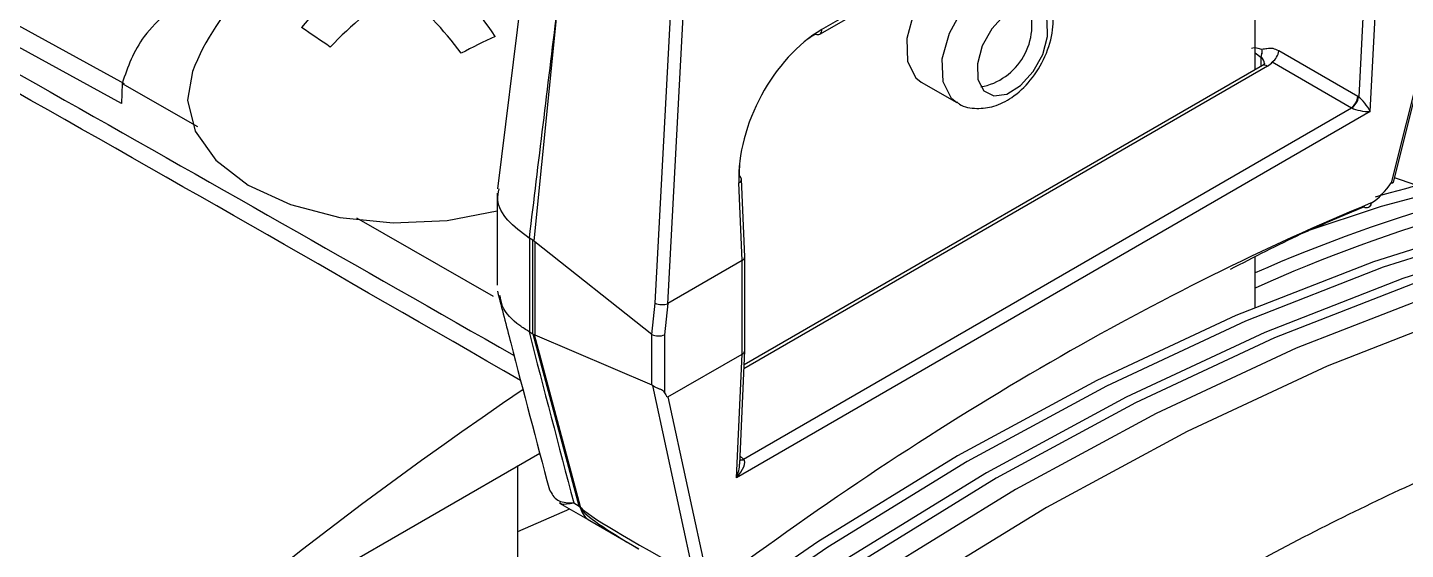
# Model space of a CAD drawing. Extents: x 8 to 113, y 0 to 87.
# Drawn here: x 17.729 to 19.235, y 71.056 to 71.626 of the extents above; entities that cross this region are included whole.
import ezdxf

# ---------------------------------------------------------------- set-up
doc = ezdxf.new("R2010")
doc.units = 0
doc.header["$MEASUREMENT"] = 0
doc.layers.add('OBJECT', color=7, linetype='CONTINUOUS')

msp = doc.modelspace()

# ---------------------------------------------------------------- linework, layer by layer
at = {"layer": 'OBJECT'}
for p, q in [((17.8351, 71.5643), (16.8528, 72.1032)), ((17.832, 71.5427), (16.8431, 72.0852)), ((18.5953, 71.6185), (19.0973, 71.9083)), ((18.5973, 71.6235), (19.0994, 71.9133)), ((18.2862, 71.8003), (18.243, 71.4497)), ((19.071, 71.5798), (19.071, 71.8072)), ((19.2222, 71.4567), (19.2913, 71.7329)), ((19.285, 71.7164), (19.2199, 71.4562)), ((18.4152, 71.3248), (18.4346, 71.6872)), ((18.4483, 71.6869), (18.4289, 71.3242)), ((19.1905, 71.6695), (19.1843, 71.5499)), ((19.1969, 71.534), (19.204, 71.6696)), ((18.3077, 71.643), (18.2826, 71.3929)), ((19.1834, 71.5504), (19.0969, 71.6003)), ((19.071, 71.5982), (19.0774, 71.5934)), ((19.0774, 71.5934), (19.0774, 71.5835)), ((19.0899, 71.5881), (19.1764, 71.5382)), ((19.0846, 71.5835), (18.5123, 71.2531)), ((19.079, 71.5844), (18.5125, 71.2574)), ((17.8327, 71.5648), (17.832, 71.5427)), ((17.8327, 71.5648), (17.9151, 71.5176)), ((18.7061, 71.5662), (18.745, 71.5438)), ((19.1969, 71.534), (18.5043, 71.1342)), ((18.5119, 71.1546), (19.1764, 71.5382)), ((18.5103, 71.3712), (18.5068, 71.4561)), ((18.5132, 71.3753), (18.5097, 71.4602)), ((18.2427, 71.4449), (18.2427, 71.3445)), ((18.0889, 71.4181), (18.2381, 71.3326)), ((18.2815, 71.3935), (18.2778, 71.3956)), ((18.2778, 71.3956), (18.2778, 71.2935)), ((18.2815, 71.2914), (18.2815, 71.3935)), ((18.4116, 71.2907), (18.2838, 71.3919)), ((18.2838, 71.3919), (18.2838, 71.2903)), ((18.5132, 71.2733), (18.5132, 71.3752)), ((19.071, 71.3201), (19.071, 71.3751)), ((18.5103, 71.3712), (18.429, 71.3243)), ((18.5103, 71.3712), (18.5103, 71.3712)), ((18.5103, 71.2691), (18.5103, 71.3712)), ((18.4118, 71.2906), (18.4152, 71.3248)), ((18.429, 71.3243), (18.4256, 71.2903)), ((18.2778, 71.2935), (18.2815, 71.2914)), ((18.2821, 71.2911), (18.2832, 71.2905)), ((18.3324, 71.1033), (18.2821, 71.2911)), ((18.2832, 71.2905), (18.3335, 71.1027)), ((18.2838, 71.2903), (18.4116, 71.2355)), ((18.4116, 71.2355), (18.4116, 71.2907)), ((18.4256, 71.2903), (18.4256, 71.227)), ((18.4293, 71.2224), (18.5103, 71.2691)), ((18.5043, 71.1342), (18.5103, 71.2691)), ((18.5077, 71.1491), (18.5132, 71.2731)), ((18.5103, 71.2691), (18.5103, 71.2691)), ((18.4577, 71.0274), (18.4127, 71.2348)), ((18.4293, 71.2224), (18.4722, 71.0245)), ((18.0276, 71.0102), (18.2892, 71.1612)), ((18.5081, 71.1577), (18.5119, 71.1546)), ((18.2652, 71.0381), (18.2652, 71.1474)), ((18.3108, 71.1065), (18.3439, 71.0874)), ((18.3264, 71.1068), (18.3324, 71.1033)), ((18.2652, 71.0755), (18.3219, 71.1001)), ((18.3439, 71.0874), (18.3973, 71.0565))]:
    msp.add_line(p, q, dxfattribs=at)
at = {"layer": 'OBJECT', "flags": 128}
for points in [[(18.7861, 71.7048), (18.7759, 71.7083), (18.7552, 71.7053), (18.7332, 71.6916), (18.7131, 71.6695), (18.698, 71.6422), (18.6903, 71.6138), (18.6911, 71.5888), (18.7002, 71.5709), (18.7061, 71.5662)], [(18.7448, 71.5439), (18.7391, 71.5484), (18.73, 71.5663), (18.7292, 71.5914), (18.7369, 71.6197), (18.752, 71.647), (18.7721, 71.6692), (18.7941, 71.6828), (18.8148, 71.6858), (18.825, 71.6823)], [(18.7744, 71.5565), (18.7855, 71.551), (18.7997, 71.5531), (18.8148, 71.5624), (18.8286, 71.5776), (18.839, 71.5964), (18.8443, 71.6159), (18.8438, 71.6331), (18.8375, 71.6454), (18.8264, 71.651), (18.8122, 71.6489), (18.797, 71.6396), (18.7832, 71.6243), (18.7729, 71.6056), (18.7676, 71.5861), (18.7681, 71.5689), (18.7744, 71.5565)], [(17.9097, 71.5777), (17.9042, 71.5465), (17.9125, 71.5126), (17.9351, 71.4811), (17.9706, 71.4537), (18.0167, 71.4324), (18.0706, 71.4183), (18.1289, 71.4124), (18.1878, 71.415), (18.2427, 71.4257)], [(20.054, 71.4753), (19.9247, 71.5006), (19.7899, 71.5128), (19.6504, 71.5118), (19.5066, 71.4976), (19.3592, 71.4704), (19.2089, 71.4302), (19.1232, 71.4019)], [(20.0443, 71.464), (19.9137, 71.4797), (19.7784, 71.4828), (19.6388, 71.4734), (19.4956, 71.4514), (19.3494, 71.4169), (19.2006, 71.3701), (19.05, 71.3112), (18.8982, 71.2404), (18.7458, 71.1581), (18.5933, 71.0644), (18.4415, 70.9599), (18.2909, 70.8449), (18.1422, 70.72), (17.9959, 70.5856), (17.8527, 70.4423), (17.7132, 70.2906), (17.5779, 70.1313), (17.4473, 69.9648)], [(20.0548, 71.4579), (19.9242, 71.4736), (19.7889, 71.4767), (19.6493, 71.4673), (19.5062, 71.4453), (19.3599, 71.4108), (19.2112, 71.364), (19.0606, 71.3051), (18.9088, 71.2343), (18.7563, 71.152), (18.6039, 71.0583), (18.452, 70.9538), (18.3015, 70.8389), (18.1527, 70.7139), (18.0065, 70.5795), (17.8633, 70.4362), (17.7237, 70.2846), (17.5884, 70.1252), (17.4578, 69.9587)], [(20.076, 71.4457), (19.9454, 71.4614), (19.8101, 71.4645), (19.6706, 71.455), (19.5274, 71.433), (19.3811, 71.3986), (19.2324, 71.3518), (19.0818, 71.2929), (18.93, 71.2221), (18.7775, 71.1397), (18.6251, 71.0461), (18.4733, 70.9416), (18.3227, 70.8266), (18.1739, 70.7017), (18.0277, 70.5673), (17.8845, 70.424), (17.7449, 70.2723), (17.6096, 70.1129), (17.479, 69.9465)], [(20.0865, 71.4396), (19.956, 71.4553), (19.8206, 71.4584), (19.6811, 71.449), (19.5379, 71.4269), (19.3916, 71.3925), (19.2429, 71.3457), (19.0923, 71.2868), (18.9405, 71.216), (18.7881, 71.1336), (18.6356, 71.04), (18.4838, 70.9355), (18.3332, 70.8205), (18.1845, 70.6956), (18.0382, 70.5612), (17.895, 70.4179), (17.7555, 70.2662), (17.6201, 70.1069), (17.4896, 69.9404)], [(19.2478, 71.4532), (19.2301, 71.4593), (19.2234, 71.4615)], [(20.1174, 71.4257), (19.9861, 71.4424), (19.8499, 71.4463), (19.7094, 71.4375), (19.5652, 71.4159), (19.4178, 71.3816), (19.2679, 71.3348), (19.1161, 71.2756), (18.963, 71.2044), (18.8093, 71.1214), (18.6555, 71.0269), (18.5025, 70.9214), (18.3506, 70.8053), (18.2007, 70.679), (18.0533, 70.5431), (17.9091, 70.3982), (17.7686, 70.2448), (17.6324, 70.0836), (17.5011, 69.9153)], [(20.1514, 71.4061), (20.0201, 71.4228), (19.8839, 71.4267), (19.7434, 71.4179), (19.5991, 71.3963), (19.4518, 71.362), (19.3018, 71.3152), (19.15, 71.2561), (18.9969, 71.1848), (18.8432, 71.1018), (18.6895, 71.0073), (18.5364, 70.9018), (18.3846, 70.7857), (18.2347, 70.6594), (18.0873, 70.5235), (17.943, 70.3786), (17.8025, 70.2252), (17.6664, 70.064), (17.5351, 69.8957)]]:
    msp.add_lwpolyline(points, dxfattribs=at)
at = {"layer": 'OBJECT'}
for centre, radius, start, end in [((18.1402, 71.49), 0.2466, 56.9111, 159.164), ((18.2675, 71.4293), 0.3092, 122.2702, 140.5664), ((17.9708, 71.4432), 0.3201, 32.6535, 49.6673), ((18.3281, 71.3551), 0.3658, 121.4631, 137.0727), ((17.8898, 71.3657), 0.39, 36.5075, 50.628), ((18.7583, 71.6285), 0.0689, 280.7391, 19.2663), ((17.0447, 70.1388), 1.783, 55.2791, 56.5039), ((18.6969, 70.6414), 1.0762, 115.1018, 117.2988), ((18.5933, 71.6226), 0.00463, 239.4939, 296.0538), ((18.5924, 71.6226), 0.00506, 305.291, 10.0126), ((19.065, 71.5999), 0.0137, 349.541, 8.5167), ((19.0787, 71.6027), 0.0184, 307.475, 352.525), ((19.0894, 71.5923), 0.012, 154.8977, 174.5704), ((19.0811, 71.5797), 0.00516, 47.6429, 114.5076), ((19.1652, 71.5528), 0.0184, 307.475, 352.525), ((19.1649, 71.5536), 0.0197, 307.2126, 349.0054), ((19.763, 69.7821), 1.721, 81.5565, 113.7095), ((19.7798, 69.7652), 1.728, 81.5849, 114.2163), ((18.5051, 71.4605), 0.00467, 291.7329, 356.503), ((18.5055, 71.4597), 0.00424, 6.7325, 63.6573), ((19.1931, 71.4345), 0.00531, 240.3123, 290.4165), ((19.1923, 71.4347), 0.00587, 296.3083, 354.7429), ((19.1911, 71.4387), 0.01, 292.438, 302.4632), ((19.1938, 71.4338), 0.00438, 307.4793, 5.7886), ((20.906, 67.3406), 4.6983, 124.1136, 145.2129), ((18.5088, 71.1605), 0.00673, 262.76, 298.1448), ((18.5092, 71.1597), 0.00619, 258.0807, 299.7243), ((18.3442, 71.1239), 0.0237, 240.016, 243.1594), ((18.3243, 71.1195), 0.0208, 296.432, 299.0094), ((18.3564, 71.1077), 0.0238, 196.5003, 238.3694), ((20.69, 68.1932), 3.1586, 114.3975, 125.5971)]:
    msp.add_arc(centre, radius, start, end, dxfattribs=at)
for centre, major_axis, ratio, start_param, end_param in [((19.3921, 67.0684), (1.5893, 16.547), 0.094708, 1.299793, 1.315305), ((18.6027, 71.5106), (0.0623, 0.1198), 0.60894, 0.762301, 2.325501), ((18.5956, 71.5142), (0.0574, 0.1112), 0.603746, 0.760686, 0.85253), ((19.1766, 71.5379), (0.1099, -0.0644), 0.111287, 2.734051, 3.108061), ((19.0663, 71.5877), (0.0149, -0.0022), 0.653323, 0.100655, 0.829602), ((19.0669, 71.5955), (0.025, -0.0021), 0.625176, 5.549723, 5.927657), ((19.1821, 71.5347), (-0.0114, 0.0165), 0.62527, 5.304576, 5.358656), ((19.1899, 71.5385), (-0.009, 0.0124), 0.233872, 4.179366, 5.663024), ((19.1757, 71.5303), (-0.00655, 0.00768), 0.666013, 5.234405, 5.288485), ((19.1899, 71.5385), (0.0154, -0.002), 0.262149, 3.739569, 5.223228), ((18.5956, 71.5142), (0.0574, 0.1112), 0.603746, 2.176418, 2.323886), ((19.1982, 71.4728), (0.0269, 0.0422), 0.545295, 4.005252, 4.667084), ((18.7174, 68.577), (1.8185, 2.8489), 0.545295, 0.66147, 0.957802), ((18.3627, 72.2426), (0.0807, 0.8484), 0.104683, 3.090442, 3.093782), ((18.3664, 72.2405), (0.0807, 0.8484), 0.104683, 3.093782, 3.106873), ((18.3664, 72.241), (0.0762, 0.8519), 0.108827, 3.05725, 3.070339), ((18.5032, 71.375), (0.01, 0.0002), 0.560564, 5.486424, 6.294549), ((18.4219, 71.3281), (0.00997, -0.00077), 0.488179, 4.02209, 5.534172), ((18.4383, 71.4925), (0.0096, 0.1683), 0.040833, 3.162002, 3.168357), ((18.3627, 70.9768), (-0.1011, 0.3198), 0.201902, 6.065962, 6.070166), ((19.8088, 70.1958), (-1.7697, 5.6286), 0.198355, 1.312586, 1.346277), ((18.3664, 70.9747), (-0.1011, 0.3198), 0.201902, 6.059451, 6.065962), ((18.3664, 70.9745), (-0.0972, 0.3173), 0.221629, 6.097745, 6.104262), ((18.4185, 71.3615), (0.0063, 0.071), 0.108827, 3.070339, 3.096519), ((18.4185, 71.2944), (0.01, -0.0005), 0.541019, 4.006376, 5.524812), ((18.5032, 71.2734), (0.01, -0.00022), 0.594123, 5.510905, 6.296303), ((18.4185, 71.2092), (-0.0081, 0.0264), 0.221629, 5.957144, 6.097745), ((18.3948, 71.3532), (-0.0344, 0.1308), 0.060229, 2.857382, 3.158052), ((18.4972, 71.1387), (0.0149, 0.0157), 0.380974, 4.786299, 6.269957), ((18.4972, 71.1387), (0.0071, 0.0202), 0.382697, 4.622616, 5.381907), ((18.5114, 71.1469), (-0.00387, 0.00929), 0.470171, 5.417645, 5.471725), ((18.7761, 70.9072), (0.4436, -0.1981), 0.067913, 3.196653, 3.249317), ((18.7567, 70.8884), (0.4232, -0.2148), 0.03328, 3.171458, 3.224122), ((18.7761, 70.9072), (0.4436, -0.1981), 0.067913, 3.249317, 3.719167), ((18.7567, 70.8884), (0.4232, -0.2148), 0.03328, 3.224122, 3.944787)]:
    msp.add_ellipse(centre, major_axis=major_axis, ratio=ratio, start_param=start_param, end_param=end_param, dxfattribs=at)
for points, knots in [([(15.7481, 72.6147), (15.9007, 72.54), (16.3999, 72.2958), (17.238, 71.85), (17.923, 71.4601), (18.2611, 71.2677)], [0, 0, 0, 0, 0.182357, 0.596483, 1, 1, 1, 1]), ([(18.2683, 71.2404), (18.0714, 71.3536), (17.6759, 71.5808), (17.0831, 71.9066), (16.4847, 72.2235), (16.0401, 72.4527), (15.793, 72.5736), (15.7481, 72.5955)], [0, 0, 0, 0, 0.234374, 0.470784, 0.705435, 0.94652, 1, 1, 1, 1]), ([(17.9146, 71.6673), (17.8927, 71.651), (17.8523, 71.621), (17.8389, 71.5824), (17.8327, 71.5648)], [0, 0, 0, 0, 0.541514, 1, 1, 1, 1]), ([(18.7449, 71.5445), (18.7459, 71.5437), (18.7519, 71.5388), (18.7668, 71.5366), (18.7865, 71.539), (18.8068, 71.5492), (18.8266, 71.5676), (18.8428, 71.5939), (18.8512, 71.6227), (18.8503, 71.6485), (18.8431, 71.6656), (18.8368, 71.6726), (18.8352, 71.6744)], [0, 0, 0, 0, 0.018648, 0.1176, 0.212593, 0.320383, 0.449434, 0.586946, 0.726314, 0.856861, 0.964538, 1, 1, 1, 1]), ([(19.0969, 71.6003), (19.0948, 71.6013), (19.0903, 71.6034), (19.0844, 71.6027), (19.0804, 71.6021), (19.0786, 71.6019)], [0, 0, 0, 0, 0.305419, 0.682483, 1, 1, 1, 1]), ([(19.0813, 71.5865), (19.0813, 71.5865), (19.0813, 71.5865), (19.0813, 71.586), (19.0796, 71.5849), (19.079, 71.5844)], [0, 0, 0, 0, 0.061415, 0.613874, 1, 1, 1, 1]), ([(20.0406, 71.48), (20.025, 71.4838), (19.9694, 71.4974), (19.8703, 71.5125), (19.742, 71.521), (19.6097, 71.5179), (19.4737, 71.5031), (19.3379, 71.4784), (19.2465, 71.4529), (19.2023, 71.4406)], [0, 0, 0, 0, 0.061321, 0.218505, 0.375996, 0.533956, 0.692368, 0.851177, 1, 1, 1, 1]), ([(19.2199, 71.4562), (19.22, 71.4562), (19.2204, 71.4561), (19.2213, 71.4561), (19.2221, 71.4562), (19.2221, 71.4567), (19.2221, 71.4568)], [0, 0, 0, 0, 0.024859, 0.292654, 0.805236, 1, 1, 1, 1]), ([(18.2776, 71.3958), (18.2691, 71.4021), (18.2523, 71.4146), (18.2417, 71.434), (18.2439, 71.4455), (18.2447, 71.4495)], [0, 0, 0, 0, 0.39606, 0.792114, 1, 1, 1, 1]), ([(19.1904, 71.4298), (19.1858, 71.4279), (19.1627, 71.4183), (19.1141, 71.3979), (19.0696, 71.3748), (19.0439, 71.3615)], [0, 0, 0, 0, 0.095411, 0.477083, 1, 1, 1, 1]), ([(18.2429, 71.3378), (18.2477, 71.319), (18.2663, 71.247), (18.2855, 71.1746), (18.2997, 71.1211)], [0, 0, 0, 0, 0.260609, 1, 1, 1, 1]), ([(18.2775, 71.2937), (18.274, 71.2959), (18.2615, 71.3037), (18.2485, 71.3171), (18.2464, 71.3292), (18.2458, 71.3331)], [0, 0, 0, 0, 0.207739, 0.748506, 1, 1, 1, 1]), ([(20.1472, 71.3212), (20.0887, 71.3227), (19.9719, 71.3257), (19.786, 71.303), (19.5933, 71.2599), (19.3961, 71.1947), (19.1981, 71.1092), (18.9987, 71.004), (18.7973, 70.878), (18.5979, 70.7335), (18.4037, 70.5733), (18.2143, 70.3974), (18.028, 70.2056), (17.9087, 70.0649), (17.8491, 69.9946)], [0, 0, 0, 0, 0.082347, 0.164694, 0.249433, 0.334172, 0.416519, 0.498866, 0.583605, 0.668344, 0.750089, 0.831834, 0.915917, 1, 1, 1, 1]), ([(18.4256, 71.227), (18.425, 71.2279), (18.424, 71.2295), (18.421, 71.2308), (18.4177, 71.2319), (18.4148, 71.2332), (18.4133, 71.2343), (18.4127, 71.2348)], [0, 0, 0, 0, 0.2815028, 0.4771484, 0.6724625, 0.8784612, 1, 1, 1, 1]), ([(18.2998, 71.1212), (18.3022, 71.1168), (18.3067, 71.1082), (18.3187, 71.1067), (18.3257, 71.1068), (18.3263, 71.1068), (18.3264, 71.1068)], [0, 0, 0, 0, 0.499108, 0.956962, 0.994824, 1, 1, 1, 1]), ([(18.3264, 71.1068), (18.3263, 71.1068), (18.3257, 71.1066), (18.3239, 71.1062), (18.3183, 71.1052), (18.3127, 71.1041), (18.3113, 71.1067), (18.3111, 71.1071)], [0, 0, 0, 0, 0.00853, 0.081505, 0.262213, 0.88918, 1, 1, 1, 1])]:
    msp.add_open_spline(points, degree=3, knots=knots, dxfattribs=at)

doc.saveas('drawing.dxf')
